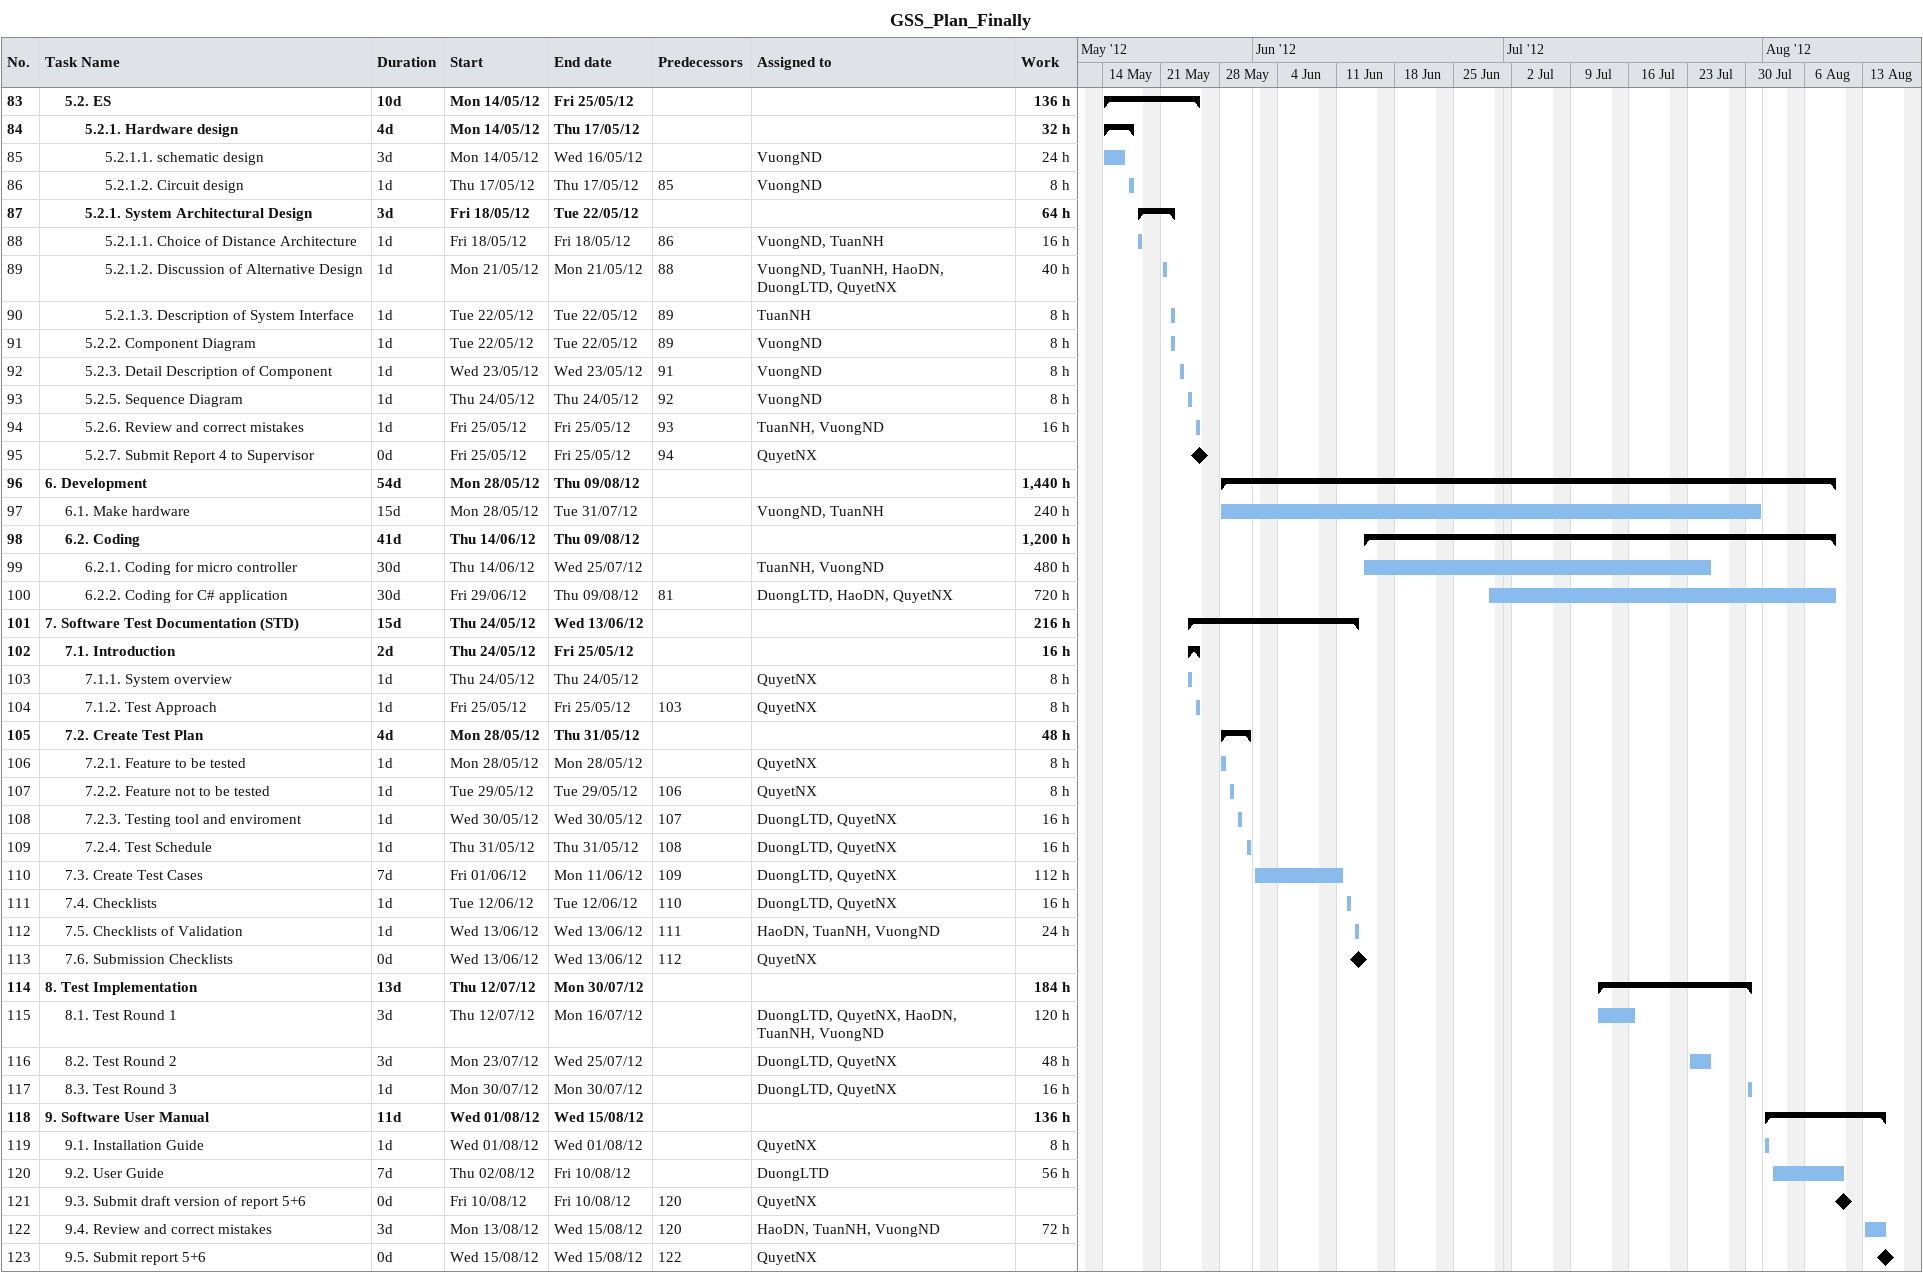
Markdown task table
GSS_Plan_Finally

| ID | Level | Task | Duration | Start | Finish | Predecessors | Resources | Work (h) |
|---|---|---|---|---|---|---|---|---|
| 83 | 2 | **5.2. ES** | 10d | 2012-05-14 | 2012-05-25 |  |  | 136 |
| 84 | 3 | **5.2.1. Hardware design** | 4d | 2012-05-14 | 2012-05-17 |  |  | 32 |
| 85 | 4 | 5.2.1.1. schematic design | 3d | 2012-05-14 | 2012-05-16 |  | VuongND | 24 |
| 86 | 4 | 5.2.1.2. Circuit design | 1d | 2012-05-17 | 2012-05-17 | 85 | VuongND | 8 |
| 87 | 3 | **5.2.1. System Architectural Design** | 3d | 2012-05-18 | 2012-05-22 |  |  | 64 |
| 88 | 4 | 5.2.1.1. Choice of Distance Architecture | 1d | 2012-05-18 | 2012-05-18 | 86 | VuongND, TuanNH | 16 |
| 89 | 4 | 5.2.1.2. Discussion of Alternative Design | 1d | 2012-05-21 | 2012-05-21 | 88 | VuongND, TuanNH, HaoDN, DuongLTD, QuyetNX | 40 |
| 90 | 4 | 5.2.1.3. Description of System Interface | 1d | 2012-05-22 | 2012-05-22 | 89 | TuanNH | 8 |
| 91 | 3 | 5.2.2. Component Diagram | 1d | 2012-05-22 | 2012-05-22 | 89 | VuongND | 8 |
| 92 | 3 | 5.2.3. Detail Description of Component | 1d | 2012-05-23 | 2012-05-23 | 91 | VuongND | 8 |
| 93 | 3 | 5.2.5. Sequence Diagram | 1d | 2012-05-24 | 2012-05-24 | 92 | VuongND | 8 |
| 94 | 3 | 5.2.6. Review and correct mistakes | 1d | 2012-05-25 | 2012-05-25 | 93 | TuanNH, VuongND | 16 |
| 95 | 3 | 5.2.7. Submit Report 4 to Supervisor | 0d | 2012-05-25 | 2012-05-25 | 94 | QuyetNX |  |
| 96 | 1 | **6. Development** | 54d | 2012-05-28 | 2012-08-09 |  |  | 1440 |
| 97 | 2 | 6.1. Make hardware | 15d | 2012-05-28 | 2012-07-31 |  | VuongND, TuanNH | 240 |
| 98 | 2 | **6.2. Coding** | 41d | 2012-06-14 | 2012-08-09 |  |  | 1200 |
| 99 | 3 | 6.2.1. Coding for micro controller | 30d | 2012-06-14 | 2012-07-25 |  | TuanNH, VuongND | 480 |
| 100 | 3 | 6.2.2. Coding for C# application | 30d | 2012-06-29 | 2012-08-09 | 81 | DuongLTD, HaoDN, QuyetNX | 720 |
| 101 | 1 | **7. Software Test Documentation (STD)** | 15d | 2012-05-24 | 2012-06-13 |  |  | 216 |
| 102 | 2 | **7.1. Introduction** | 2d | 2012-05-24 | 2012-05-25 |  |  | 16 |
| 103 | 3 | 7.1.1. System overview | 1d | 2012-05-24 | 2012-05-24 |  | QuyetNX | 8 |
| 104 | 3 | 7.1.2. Test Approach | 1d | 2012-05-25 | 2012-05-25 | 103 | QuyetNX | 8 |
| 105 | 2 | **7.2. Create Test Plan** | 4d | 2012-05-28 | 2012-05-31 |  |  | 48 |
| 106 | 3 | 7.2.1. Feature to be tested | 1d | 2012-05-28 | 2012-05-28 |  | QuyetNX | 8 |
| 107 | 3 | 7.2.2. Feature not to be tested | 1d | 2012-05-29 | 2012-05-29 | 106 | QuyetNX | 8 |
| 108 | 3 | 7.2.3. Testing tool and enviroment | 1d | 2012-05-30 | 2012-05-30 | 107 | DuongLTD, QuyetNX | 16 |
| 109 | 3 | 7.2.4. Test Schedule | 1d | 2012-05-31 | 2012-05-31 | 108 | DuongLTD, QuyetNX | 16 |
| 110 | 2 | 7.3. Create Test Cases | 7d | 2012-06-01 | 2012-06-11 | 109 | DuongLTD, QuyetNX | 112 |
| 111 | 2 | 7.4. Checklists | 1d | 2012-06-12 | 2012-06-12 | 110 | DuongLTD, QuyetNX | 16 |
| 112 | 2 | 7.5. Checklists of Validation | 1d | 2012-06-13 | 2012-06-13 | 111 | HaoDN, TuanNH, VuongND | 24 |
| 113 | 2 | 7.6. Submission Checklists | 0d | 2012-06-13 | 2012-06-13 | 112 | QuyetNX |  |
| 114 | 1 | **8. Test Implementation** | 13d | 2012-07-12 | 2012-07-30 |  |  | 184 |
| 115 | 2 | 8.1. Test Round 1 | 3d | 2012-07-12 | 2012-07-16 |  | DuongLTD, QuyetNX, HaoDN, TuanNH, VuongND | 120 |
| 116 | 2 | 8.2. Test Round 2 | 3d | 2012-07-23 | 2012-07-25 |  | DuongLTD, QuyetNX | 48 |
| 117 | 2 | 8.3. Test Round 3 | 1d | 2012-07-30 | 2012-07-30 |  | DuongLTD, QuyetNX | 16 |
| 118 | 1 | **9. Software User Manual** | 11d | 2012-08-01 | 2012-08-15 |  |  | 136 |
| 119 | 2 | 9.1. Installation Guide | 1d | 2012-08-01 | 2012-08-01 |  | QuyetNX | 8 |
| 120 | 2 | 9.2. User Guide | 7d | 2012-08-02 | 2012-08-10 |  | DuongLTD | 56 |
| 121 | 2 | 9.3. Submit draft version of report 5+6 | 0d | 2012-08-10 | 2012-08-10 | 120 | QuyetNX |  |
| 122 | 2 | 9.4. Review and correct mistakes | 3d | 2012-08-13 | 2012-08-15 | 120 | HaoDN, TuanNH, VuongND | 72 |
| 123 | 2 | 9.5. Submit report 5+6 | 0d | 2012-08-15 | 2012-08-15 | 122 | QuyetNX |  |
